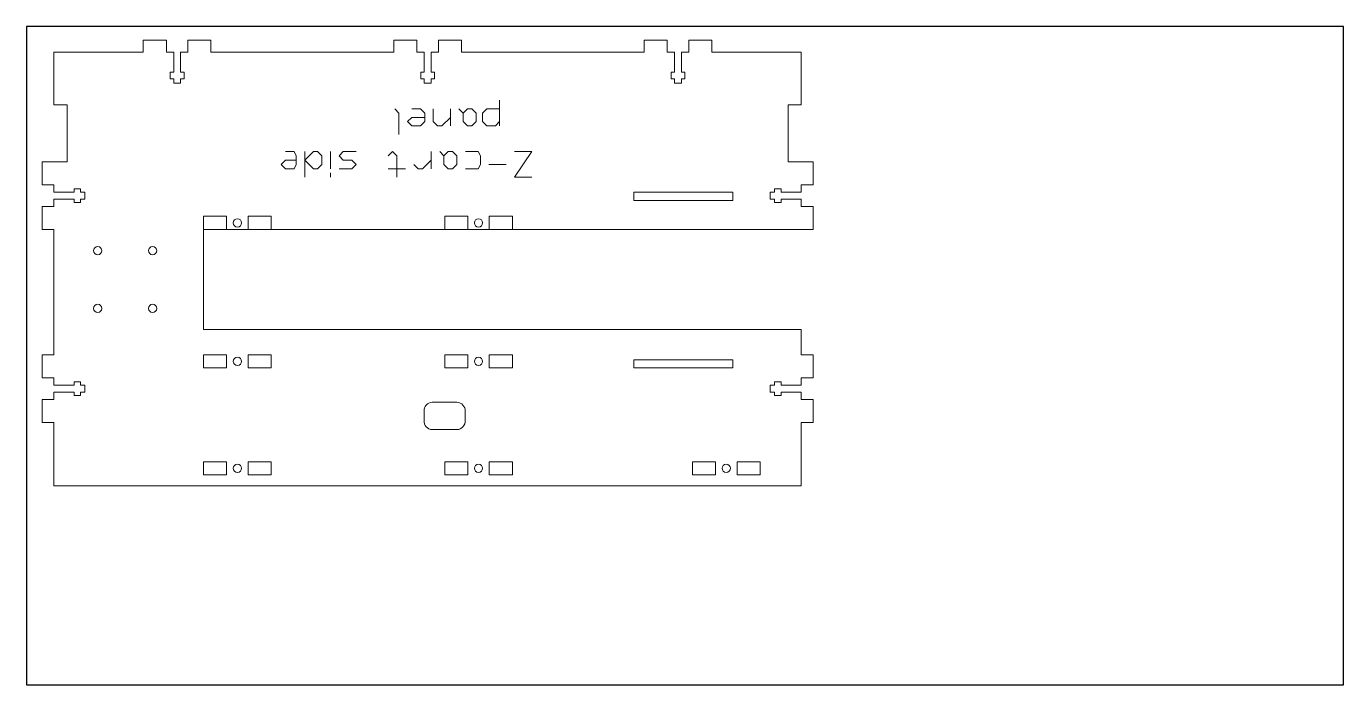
# Model space of a CAD drawing. Header units: inches. Extents: x -12 to 12, y -6 to 6.
import ezdxf

# ---------------------------------------------------------------- set-up
doc = ezdxf.new("R2010")
doc.units = ezdxf.units.IN
doc.layers.get('0').update_dxf_attribs({"linetype": 'CONTINUOUS', "lineweight": 25, "true_color": 0x000000})
doc.layers.add('CUT_SHEET_2b', color=7, linetype='CONTINUOUS', lineweight=0, true_color=0x000000)

# ---------------------------------------------------------------- blocks, each defined once
blk = doc.blocks.new('BORDER')
for p, q in [((24, 0), (0, 0)), ((0, 0), (0, -12)), ((24, -12), (24, 0)), ((0, -12), (24, -12))]:
    blk.add_line(p, q)
blk = doc.blocks.new('rats1')
at = {"layer": 'CUT_SHEET_2b', "color": 3, "lineweight": 15, "true_color": 0x00ff00}
for p, q in [((0, -0.963), (0, 0)), ((0, 0), (1.63, 0)), ((1.63, 0), (1.63, 0.215)), ((1.63, 0.215), (2.05, 0.215)), ((2.05, 0.215), (2.05, 0)), ((2.05, 0), (2.184, 0)), ((2.184, 0), (2.184, -0.368)), ((2.31, -0.368), (2.31, 0)), ((2.31, 0), (2.444, 0)), ((2.444, 0), (2.444, 0.215)), ((2.444, 0.215), (2.863, 0.215)), ((2.863, 0.215), (2.863, 0)), ((2.863, 0), (6.192, 0)), ((6.192, 0), (6.192, 0.215)), ((6.192, 0.215), (6.612, 0.215)), ((6.612, 0.215), (6.612, 0)), ((6.612, 0), (6.746, 0)), ((6.746, 0), (6.746, -0.368)), ((6.872, -0.368), (6.872, 0)), ((6.872, 0), (7.005, 0)), ((7.005, 0), (7.005, 0.215)), ((7.005, 0.215), (7.425, 0.215)), ((7.425, 0.215), (7.426, 0)), ((7.426, 0), (10.753, 0)), ((10.753, 0), (10.754, 0.215)), ((10.754, 0.215), (11.174, 0.215)), ((11.174, 0.215), (11.174, 0)), ((11.174, 0), (11.307, 0)), ((11.433, 0), (11.567, 0)), ((11.567, 0), (11.567, 0.215)), ((11.567, 0.215), (11.987, 0.215)), ((11.987, 0.215), (11.987, 0)), ((11.987, 0), (13.617, 0)), ((13.617, 0), (13.617, -0.964)), ((11.307, 0), (11.307, -0.368)), ((11.433, -0.368), (11.433, 0)), ((2.184, -0.368), (2.122, -0.368)), ((2.122, -0.368), (2.122, -0.486)), ((2.372, -0.368), (2.31, -0.368)), ((2.372, -0.486), (2.372, -0.368)), ((6.746, -0.368), (6.684, -0.368)), ((6.684, -0.368), (6.684, -0.486)), ((6.934, -0.368), (6.872, -0.368)), ((6.934, -0.486), (6.934, -0.368)), ((11.307, -0.368), (11.245, -0.368)), ((11.245, -0.368), (11.245, -0.486)), ((11.495, -0.368), (11.433, -0.368)), ((11.495, -0.486), (11.495, -0.368)), ((2.122, -0.486), (2.184, -0.486)), ((2.184, -0.486), (2.184, -0.565)), ((2.184, -0.565), (2.31, -0.565)), ((2.31, -0.565), (2.31, -0.486)), ((2.31, -0.486), (2.372, -0.486)), ((6.684, -0.486), (6.746, -0.486)), ((6.746, -0.486), (6.746, -0.565)), ((6.746, -0.565), (6.872, -0.565)), ((6.872, -0.565), (6.872, -0.486)), ((6.872, -0.486), (6.934, -0.486)), ((11.245, -0.486), (11.307, -0.486)), ((11.307, -0.486), (11.307, -0.565)), ((11.307, -0.565), (11.433, -0.565)), ((11.433, -0.565), (11.433, -0.486)), ((11.433, -0.486), (11.495, -0.486)), ((0.241, -0.963), (0, -0.963)), ((0.241, -2.003), (0.241, -0.963)), ((13.617, -0.964), (13.376, -0.964)), ((13.376, -0.964), (13.376, -2.003)), ((-0.215, -2.423), (-0.215, -2.003)), ((-0.215, -2.003), (0, -2.003)), ((0, -2.003), (0.241, -2.003)), ((13.376, -2.003), (13.617, -2.003)), ((13.617, -2.003), (13.832, -2.004)), ((13.832, -2.004), (13.832, -2.423)), ((0, -2.423), (-0.215, -2.423)), ((0, -2.556), (0, -2.423)), ((0.368, -2.556), (0, -2.556)), ((0.486, -2.494), (0.368, -2.494)), ((0.368, -2.494), (0.368, -2.556)), ((0.486, -2.556), (0.486, -2.494)), ((0.565, -2.556), (0.486, -2.556)), ((0.565, -2.682), (0.565, -2.556)), ((10.569, -2.556), (10.569, -2.706)), ((12.372, -2.556), (10.569, -2.556)), ((12.372, -2.706), (12.372, -2.556)), ((13.131, -2.557), (13.052, -2.557)), ((13.052, -2.557), (13.052, -2.683)), ((13.249, -2.495), (13.131, -2.495)), ((13.131, -2.495), (13.131, -2.557)), ((13.249, -2.557), (13.249, -2.495)), ((13.617, -2.557), (13.249, -2.557)), ((13.832, -2.423), (13.617, -2.423)), ((13.617, -2.423), (13.617, -2.557)), ((-0.215, -3.236), (-0.215, -2.816)), ((-0.215, -2.816), (0, -2.816)), ((0, -2.816), (0, -2.682)), ((0, -2.682), (0.368, -2.682)), ((0.368, -2.682), (0.368, -2.744)), ((0.368, -2.744), (0.486, -2.744)), ((0.486, -2.744), (0.486, -2.682)), ((0.486, -2.682), (0.565, -2.682)), ((10.569, -2.706), (12.372, -2.706)), ((13.052, -2.683), (13.131, -2.683)), ((13.131, -2.683), (13.131, -2.745)), ((13.131, -2.745), (13.249, -2.745)), ((13.249, -2.745), (13.249, -2.683)), ((13.249, -2.683), (13.617, -2.683)), ((13.617, -2.683), (13.617, -2.817)), ((13.617, -2.817), (13.832, -2.817)), ((13.832, -2.817), (13.832, -3.237)), ((3.148, -2.995), (2.729, -2.995)), ((2.729, -2.995), (2.729, -3.235)), ((3.148, -3.235), (3.148, -2.995)), ((3.961, -2.995), (3.542, -2.995)), ((3.542, -2.995), (3.542, -3.235)), ((3.961, -3.235), (3.961, -2.995)), ((7.54, -2.995), (7.121, -2.995)), ((7.121, -2.995), (7.121, -3.235)), ((7.54, -3.235), (7.54, -2.995)), ((8.354, -2.995), (7.934, -2.995)), ((7.934, -2.995), (7.934, -3.235)), ((8.354, -3.235), (8.354, -2.995)), ((0, -3.237), (-0.215, -3.236)), ((0, -5.518), (0, -3.237)), ((13.832, -3.237), (2.728, -3.236)), ((2.728, -3.236), (2.728, -5.059)), ((2.729, -3.235), (3.148, -3.235)), ((3.542, -3.235), (3.961, -3.235)), ((7.121, -3.235), (7.54, -3.235)), ((7.934, -3.235), (8.354, -3.235)), ((1.799, -3.696), (1.799, -3.696)), ((0.725, -4.674), (0.725, -4.674)), ((1.724, -4.674), (1.724, -4.674)), ((1.799, -4.749), (1.799, -4.749)), ((2.728, -5.059), (13.617, -5.059)), ((13.617, -5.059), (13.617, -5.518)), ((-0.215, -5.519), (0, -5.518)), ((-0.215, -5.938), (-0.215, -5.519)), ((3.148, -5.519), (2.729, -5.519)), ((2.729, -5.519), (2.729, -5.759)), ((3.148, -5.759), (3.148, -5.519)), ((3.961, -5.519), (3.542, -5.519)), ((3.542, -5.519), (3.542, -5.759)), ((3.961, -5.759), (3.961, -5.519)), ((7.54, -5.519), (7.121, -5.519)), ((7.121, -5.519), (7.121, -5.759)), ((7.54, -5.759), (7.54, -5.519)), ((8.354, -5.519), (7.934, -5.519)), ((7.934, -5.519), (7.934, -5.759)), ((8.354, -5.759), (8.354, -5.519)), ((13.617, -5.518), (13.832, -5.519)), ((13.832, -5.519), (13.832, -5.938)), ((2.729, -5.759), (3.148, -5.759)), ((3.542, -5.759), (3.961, -5.759)), ((7.121, -5.759), (7.54, -5.759)), ((7.934, -5.759), (8.354, -5.759)), ((10.569, -5.608), (10.569, -5.758)), ((12.372, -5.608), (10.569, -5.608)), ((10.569, -5.758), (12.372, -5.758)), ((12.372, -5.758), (12.372, -5.608)), ((0, -5.938), (-0.215, -5.938)), ((0, -6.072), (0, -5.938)), ((13.832, -5.938), (13.617, -5.938)), ((13.617, -5.938), (13.617, -6.072)), ((0.368, -6.072), (0, -6.072)), ((0, -6.332), (0, -6.198)), ((0, -6.198), (0.368, -6.198)), ((0.486, -6.01), (0.368, -6.01)), ((0.368, -6.01), (0.368, -6.072)), ((0.368, -6.198), (0.368, -6.26)), ((0.486, -6.072), (0.486, -6.01)), ((0.565, -6.072), (0.486, -6.072)), ((0.486, -6.26), (0.486, -6.198)), ((0.486, -6.198), (0.565, -6.198)), ((0.565, -6.198), (0.565, -6.072)), ((13.131, -6.072), (13.052, -6.072)), ((13.052, -6.072), (13.052, -6.198)), ((13.052, -6.198), (13.131, -6.198)), ((13.249, -6.01), (13.131, -6.01)), ((13.131, -6.01), (13.131, -6.072)), ((13.131, -6.198), (13.131, -6.26)), ((13.249, -6.072), (13.249, -6.01)), ((13.617, -6.072), (13.249, -6.072)), ((13.249, -6.26), (13.249, -6.198)), ((13.249, -6.198), (13.617, -6.198)), ((13.617, -6.198), (13.617, -6.332)), ((-0.215, -6.752), (-0.215, -6.332)), ((-0.215, -6.332), (0, -6.332)), ((0.368, -6.26), (0.486, -6.26)), ((7.345, -6.383), (6.895, -6.383)), ((13.131, -6.26), (13.249, -6.26)), ((13.617, -6.332), (13.832, -6.332)), ((13.832, -6.332), (13.832, -6.752)), ((6.745, -6.55), (6.745, -6.716)), ((7.495, -6.716), (7.495, -6.55)), ((0, -6.752), (-0.215, -6.752)), ((0, -7.909), (0, -6.752)), ((6.895, -6.883), (7.345, -6.883)), ((13.832, -6.752), (13.617, -6.752)), ((13.617, -6.752), (13.617, -7.909)), ((2.729, -7.708), (2.729, -7.468)), ((2.729, -7.468), (3.148, -7.468)), ((3.148, -7.468), (3.148, -7.708)), ((3.542, -7.708), (3.542, -7.468)), ((3.542, -7.468), (3.961, -7.468)), ((3.961, -7.468), (3.961, -7.708)), ((7.121, -7.708), (7.121, -7.468)), ((7.121, -7.468), (7.54, -7.468)), ((7.54, -7.468), (7.54, -7.708)), ((7.934, -7.708), (7.934, -7.468)), ((7.934, -7.468), (8.354, -7.468)), ((8.354, -7.468), (8.354, -7.708)), ((11.634, -7.708), (11.634, -7.468)), ((11.634, -7.468), (12.054, -7.468)), ((12.054, -7.468), (12.054, -7.708)), ((12.447, -7.708), (12.447, -7.468)), ((12.447, -7.468), (12.867, -7.468)), ((12.867, -7.468), (12.867, -7.708)), ((13.617, -7.909), (0, -7.909)), ((3.148, -7.708), (2.729, -7.708)), ((3.961, -7.708), (3.542, -7.708)), ((7.54, -7.708), (7.121, -7.708)), ((8.354, -7.708), (7.934, -7.708)), ((12.054, -7.708), (11.634, -7.708)), ((12.867, -7.708), (12.447, -7.708))]:
    blk.add_line(p, q, dxfattribs=at)
at = {"layer": 'CUT_SHEET_2b', "color": 7, "lineweight": 15, "true_color": 0x000000}
for p, q in [((8.122, -0.879), (8.122, -1.347)), ((6.288, -1.113), (6.21, -1.035)), ((6.288, -1.503), (6.288, -1.113)), ((6.522, -1.191), (6.444, -1.269)), ((6.678, -1.035), (6.522, -1.035)), ((6.756, -1.191), (6.522, -1.191)), ((6.756, -1.113), (6.678, -1.035)), ((6.756, -1.269), (6.756, -1.113)), ((6.913, -1.269), (6.913, -1.035)), ((7.225, -1.191), (7.069, -1.347)), ((7.225, -1.035), (7.225, -1.347)), ((7.459, -1.113), (7.381, -1.035)), ((7.459, -1.113), (7.537, -1.035)), ((7.459, -1.269), (7.459, -1.113)), ((7.537, -1.035), (7.615, -1.035)), ((7.615, -1.035), (7.693, -1.113)), ((7.693, -1.113), (7.693, -1.269)), ((7.81, -1.113), (7.888, -1.035)), ((7.81, -1.269), (7.81, -1.113)), ((7.888, -1.035), (8.122, -1.035)), ((6.444, -1.269), (6.522, -1.347)), ((6.522, -1.347), (6.678, -1.347)), ((6.678, -1.347), (6.756, -1.269)), ((6.991, -1.347), (6.913, -1.269)), ((7.069, -1.347), (6.991, -1.347)), ((7.537, -1.347), (7.459, -1.269)), ((7.615, -1.347), (7.537, -1.347)), ((7.693, -1.269), (7.615, -1.347)), ((7.888, -1.347), (7.81, -1.269)), ((8.044, -1.347), (7.888, -1.347)), ((8.122, -1.269), (8.044, -1.347)), ((4.377, -1.815), (4.221, -1.815)), ((4.416, -1.893), (4.377, -1.815)), ((4.416, -2.049), (4.416, -1.893)), ((4.572, -2.283), (4.572, -1.815)), ((4.572, -1.971), (4.728, -1.815)), ((4.728, -1.815), (4.806, -1.815)), ((4.806, -1.815), (4.884, -1.893)), ((4.884, -1.893), (4.884, -2.049)), ((5.04, -1.815), (5.04, -2.127)), ((5.274, -1.815), (5.196, -1.893)), ((5.196, -1.893), (5.274, -1.971)), ((5.508, -1.815), (5.274, -1.815)), ((6.171, -1.815), (6.093, -1.893)), ((6.249, -1.893), (6.171, -1.815)), ((6.249, -2.283), (6.249, -1.893)), ((6.874, -1.815), (6.874, -2.127)), ((7.107, -1.893), (7.03, -1.815)), ((7.107, -1.893), (7.186, -1.815)), ((7.107, -2.049), (7.107, -1.893)), ((7.186, -1.815), (7.264, -1.815)), ((7.264, -1.815), (7.342, -1.893)), ((7.342, -1.893), (7.342, -2.049)), ((7.732, -1.815), (7.498, -1.815)), ((7.771, -1.893), (7.732, -1.815)), ((7.771, -2.049), (7.771, -1.893)), ((8.395, -2.283), (8.707, -1.815)), ((8.707, -1.815), (8.395, -1.815)), ((4.221, -1.971), (4.143, -2.049)), ((4.143, -2.049), (4.221, -2.127)), ((4.416, -1.971), (4.221, -1.971)), ((4.221, -2.127), (4.377, -2.127)), ((4.377, -2.127), (4.416, -2.049)), ((4.728, -2.127), (4.572, -1.971)), ((4.806, -2.127), (4.728, -2.127)), ((4.884, -2.049), (4.806, -2.127)), ((5.43, -2.127), (5.196, -2.127)), ((5.274, -1.971), (5.43, -1.971)), ((5.43, -1.971), (5.508, -2.049)), ((5.508, -2.049), (5.43, -2.127)), ((6.405, -2.127), (6.093, -2.127)), ((6.639, -2.127), (6.561, -2.049)), ((6.717, -2.127), (6.639, -2.127)), ((6.874, -1.971), (6.717, -2.127)), ((7.186, -2.127), (7.107, -2.049)), ((7.264, -2.127), (7.186, -2.127)), ((7.342, -2.049), (7.264, -2.127)), ((7.498, -2.127), (7.732, -2.127)), ((7.732, -2.127), (7.771, -2.049)), ((8.239, -2.049), (7.927, -2.049)), ((5.04, -2.205), (5.04, -2.283)), ((8.707, -2.283), (8.395, -2.283))]:
    blk.add_line(p, q, dxfattribs=at)
at = {"layer": 'CUT_SHEET_2b', "color": 3, "lineweight": 15, "true_color": 0x00ff00}
for points in [[(3.345, -3.04), (3.304, -3.04), (3.27, -3.074), (3.27, -3.115)], [(3.27, -3.115), (3.27, -3.157), (3.304, -3.19), (3.345, -3.19)], [(3.42, -3.115), (3.42, -3.074), (3.386, -3.04), (3.345, -3.04)], [(3.345, -3.19), (3.386, -3.19), (3.42, -3.157), (3.42, -3.115)], [(7.737, -3.04), (7.696, -3.04), (7.662, -3.074), (7.662, -3.115)], [(7.662, -3.115), (7.662, -3.157), (7.696, -3.19), (7.737, -3.19)], [(7.812, -3.115), (7.812, -3.074), (7.779, -3.04), (7.737, -3.04)], [(7.737, -3.19), (7.779, -3.19), (7.812, -3.157), (7.812, -3.115)], [(0.8, -3.546), (0.759, -3.546), (0.725, -3.579), (0.725, -3.621)], [(0.875, -3.621), (0.875, -3.579), (0.841, -3.546), (0.8, -3.546)], [(1.799, -3.546), (1.758, -3.546), (1.724, -3.579), (1.724, -3.621)], [(1.874, -3.621), (1.874, -3.579), (1.841, -3.546), (1.799, -3.546)], [(0.725, -3.621), (0.725, -3.662), (0.759, -3.696), (0.8, -3.696)], [(0.8, -3.696), (0.841, -3.696), (0.875, -3.662), (0.875, -3.621)], [(1.724, -3.621), (1.724, -3.662), (1.758, -3.696), (1.799, -3.696)], [(1.799, -3.696), (1.841, -3.696), (1.874, -3.662), (1.874, -3.621)], [(0.8, -4.599), (0.759, -4.599), (0.725, -4.633), (0.725, -4.674)], [(0.725, -4.674), (0.725, -4.715), (0.759, -4.749), (0.8, -4.749)], [(0.875, -4.674), (0.875, -4.633), (0.841, -4.599), (0.8, -4.599)], [(0.8, -4.749), (0.841, -4.749), (0.875, -4.715), (0.875, -4.674)], [(1.799, -4.599), (1.758, -4.599), (1.724, -4.633), (1.724, -4.674)], [(1.724, -4.674), (1.724, -4.715), (1.758, -4.749), (1.799, -4.749)], [(1.874, -4.674), (1.874, -4.633), (1.841, -4.599), (1.799, -4.599)], [(1.799, -4.749), (1.841, -4.749), (1.874, -4.715), (1.874, -4.674)], [(3.345, -5.564), (3.304, -5.564), (3.27, -5.597), (3.27, -5.639)], [(3.27, -5.639), (3.27, -5.68), (3.304, -5.714), (3.345, -5.714)], [(3.42, -5.639), (3.42, -5.597), (3.386, -5.564), (3.345, -5.564)], [(3.345, -5.714), (3.386, -5.714), (3.42, -5.68), (3.42, -5.639)], [(7.737, -5.564), (7.696, -5.564), (7.662, -5.597), (7.662, -5.639)], [(7.662, -5.639), (7.662, -5.68), (7.696, -5.714), (7.737, -5.714)], [(7.812, -5.639), (7.812, -5.597), (7.779, -5.564), (7.737, -5.564)], [(7.737, -5.714), (7.779, -5.714), (7.812, -5.68), (7.812, -5.639)], [(6.895, -6.383), (6.808, -6.388), (6.741, -6.463), (6.745, -6.55)], [(7.495, -6.55), (7.499, -6.463), (7.432, -6.388), (7.345, -6.383)], [(6.745, -6.716), (6.741, -6.804), (6.808, -6.878), (6.895, -6.883)], [(7.345, -6.883), (7.432, -6.878), (7.499, -6.804), (7.495, -6.716)], [(3.345, -7.513), (3.304, -7.513), (3.27, -7.547), (3.27, -7.588)], [(3.27, -7.588), (3.27, -7.63), (3.304, -7.663), (3.345, -7.663)], [(3.42, -7.588), (3.42, -7.547), (3.386, -7.513), (3.345, -7.513)], [(3.345, -7.663), (3.386, -7.663), (3.42, -7.63), (3.42, -7.588)], [(7.737, -7.513), (7.696, -7.513), (7.662, -7.547), (7.662, -7.588)], [(7.662, -7.588), (7.662, -7.63), (7.696, -7.663), (7.737, -7.663)], [(7.812, -7.588), (7.812, -7.547), (7.779, -7.513), (7.737, -7.513)], [(7.737, -7.663), (7.779, -7.663), (7.812, -7.63), (7.812, -7.588)], [(12.25, -7.513), (12.209, -7.513), (12.175, -7.547), (12.175, -7.588)], [(12.175, -7.588), (12.175, -7.63), (12.209, -7.663), (12.25, -7.663)], [(12.325, -7.588), (12.325, -7.547), (12.292, -7.513), (12.25, -7.513)], [(12.25, -7.663), (12.292, -7.663), (12.325, -7.63), (12.325, -7.588)]]:
    blk.add_open_spline(points, degree=3, dxfattribs=at)

msp = doc.modelspace()

# ---------------------------------------------------------------- block references
msp.add_blockref('BORDER', (-12, 6))
at = {"layer": 'CUT_SHEET_2b'}
msp.add_blockref('rats1', (-11.499, 5.532), dxfattribs=at)

doc.saveas('drawing.dxf')
